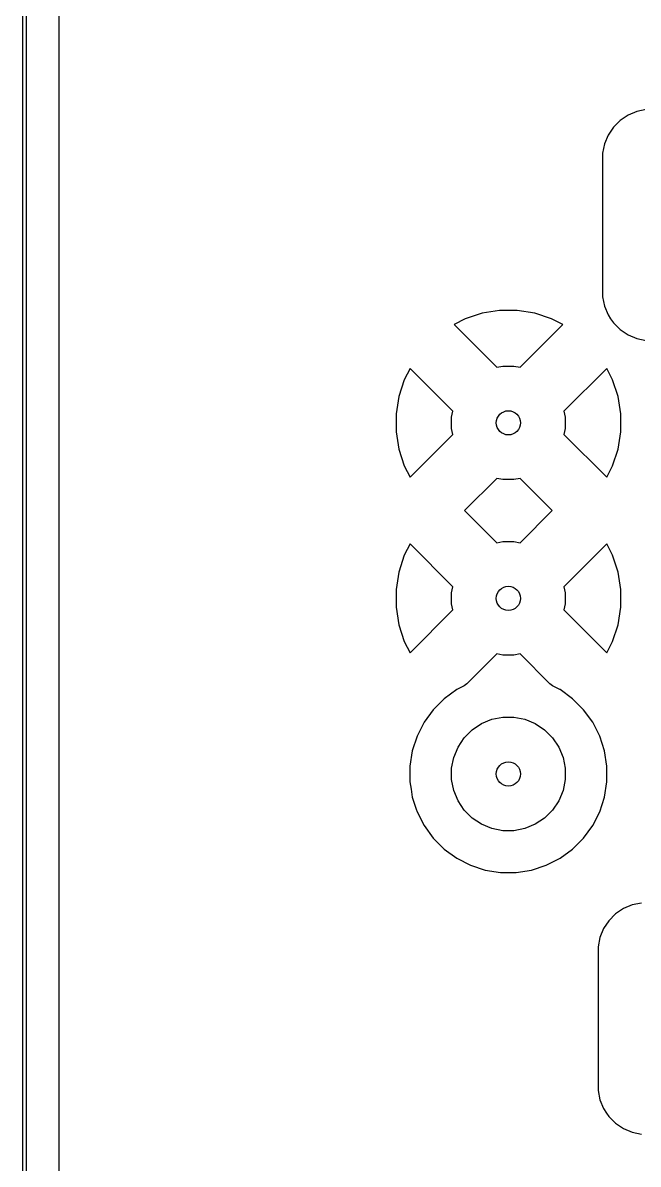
# Model space of a CAD drawing. Extents: x 2.78 to 5.89, y -4.63 to -2.07.
# Drawn here: x 2.778 to 3.129, y -3.377 to -2.727 of the extents above; entities that cross this region are included whole.
import ezdxf

# ---------------------------------------------------------------- set-up
doc = ezdxf.new("R2010")
doc.units = 0
doc.header["$MEASUREMENT"] = 0
doc.layers.add('BLACK', color=7, linetype='CONTINUOUS')

msp = doc.modelspace()

# ---------------------------------------------------------------- linework, layer by layer
at = {"layer": 'BLACK', "linetype": 'CONTINUOUS'}
for p, q in [((2.77808, -4.628), (2.77808, -2.06894)), ((2.78005, -2.06993), (2.78005, -4.62701)), ((2.79877, -2.89873), (2.79877, -2.47323)), ((3.11827, -2.7825), (3.11443, -2.78634)), ((3.12278, -2.77948), (3.11827, -2.7825)), ((3.11827, -2.7825), (3.11827, -2.7825)), ((3.1278, -2.7774), (3.12278, -2.77948)), ((3.12278, -2.77948), (3.12278, -2.77948)), ((3.13313, -2.77634), (3.1278, -2.7774)), ((3.1278, -2.7774), (3.1278, -2.7774)), ((3.11443, -2.78634), (3.11141, -2.79086)), ((3.11443, -2.78634), (3.11443, -2.78634)), ((3.11141, -2.79086), (3.10933, -2.79588)), ((3.11141, -2.79086), (3.11141, -2.79086)), ((3.10933, -2.79588), (3.10827, -2.8012)), ((3.10827, -2.8012), (3.10827, -2.88292)), ((3.10933, -2.79588), (3.10933, -2.79588)), ((3.10827, -2.88292), (3.10933, -2.88825)), ((3.03967, -2.89235), (3.03009, -2.89546)), ((3.04962, -2.89077), (3.03967, -2.89235)), ((3.0597, -2.89077), (3.04962, -2.89077)), ((3.06965, -2.89235), (3.0597, -2.89077)), ((3.07923, -2.89546), (3.06965, -2.89235)), ((3.06965, -2.89235), (3.06965, -2.89235)), ((3.10933, -2.88825), (3.10933, -2.88825)), ((3.10933, -2.88825), (3.11141, -2.89327)), ((2.79877, -2.94973), (2.79877, -2.89873)), ((3.03009, -2.89546), (3.02368, -2.89873)), ((3.02368, -2.89873), (3.04805, -2.92311)), ((3.03009, -2.89546), (3.03009, -2.89546)), ((3.06127, -2.92311), (3.08564, -2.89873)), ((3.08564, -2.89873), (3.07923, -2.89546)), ((3.08564, -2.89873), (3.08564, -2.89873)), ((3.11141, -2.89327), (3.11141, -2.89327)), ((3.11141, -2.89327), (3.11287, -2.89546)), ((3.11287, -2.89546), (3.11443, -2.89779)), ((3.11443, -2.89779), (3.11827, -2.90163)), ((3.11827, -2.90163), (3.11827, -2.90163)), ((3.11827, -2.90163), (3.12278, -2.90465)), ((3.12278, -2.90465), (3.12278, -2.90465)), ((3.12278, -2.90465), (3.12278, -2.90465)), ((3.12278, -2.90465), (3.1278, -2.90673)), ((3.1278, -2.90673), (3.13313, -2.90779)), ((2.99862, -2.92379), (2.99535, -2.9302)), ((3.023, -2.94816), (2.99862, -2.92379)), ((3.04805, -2.92311), (3.05147, -2.92243)), ((3.05147, -2.92243), (3.05784, -2.92243)), ((3.05784, -2.92243), (3.06127, -2.92311)), ((3.1107, -2.92379), (3.08632, -2.94816)), ((3.11397, -2.9302), (3.1107, -2.92379)), ((2.99535, -2.9302), (2.99224, -2.93978)), ((2.99535, -2.9302), (2.99535, -2.9302)), ((3.11708, -2.93978), (3.11397, -2.9302)), ((2.99224, -2.93978), (2.99066, -2.94973)), ((3.11866, -2.94973), (3.11708, -2.93978)), ((2.79877, -3.00477), (2.79877, -2.94973)), ((2.99066, -2.94973), (2.99066, -2.95981)), ((3.02232, -2.95158), (3.023, -2.94816)), ((3.02232, -2.95796), (3.02232, -2.95158)), ((3.08632, -2.94816), (3.087, -2.95158)), ((3.087, -2.95158), (3.087, -2.95796)), ((3.11866, -2.95981), (3.11866, -2.94973)), ((3.023, -2.96138), (3.02232, -2.95796)), ((3.087, -2.95796), (3.08632, -2.96138)), ((2.99066, -2.95981), (2.99224, -2.96976)), ((2.99862, -2.98575), (3.023, -2.96138)), ((3.08632, -2.96138), (3.1107, -2.98575)), ((3.11708, -2.96976), (3.11866, -2.95981)), ((2.99224, -2.96976), (2.99535, -2.97934)), ((3.11397, -2.97934), (3.11708, -2.96976)), ((2.99535, -2.97934), (2.99862, -2.98575)), ((3.1107, -2.98575), (3.11397, -2.97934)), ((3.11397, -2.97934), (3.11397, -2.97934)), ((3.04805, -2.98643), (3.02971, -3.00477)), ((3.05147, -2.98711), (3.04805, -2.98643)), ((3.05784, -2.98711), (3.05147, -2.98711)), ((3.06127, -2.98643), (3.05784, -2.98711)), ((3.0796, -3.00477), (3.06127, -2.98643)), ((2.79877, -3.04973), (2.79877, -3.00477)), ((3.02971, -3.00477), (3.04805, -3.02311)), ((3.06127, -3.02311), (3.0796, -3.00477)), ((3.04805, -3.02311), (3.05147, -3.02243)), ((3.05147, -3.02243), (3.05784, -3.02243)), ((3.05784, -3.02243), (3.06127, -3.02311)), ((2.99862, -3.02379), (2.99535, -3.0302)), ((3.023, -3.04816), (2.99862, -3.02379)), ((3.1107, -3.02379), (3.08632, -3.04816)), ((3.11397, -3.0302), (3.1107, -3.02379)), ((2.99535, -3.0302), (2.99224, -3.03978)), ((2.99535, -3.0302), (2.99535, -3.0302)), ((3.11708, -3.03978), (3.11397, -3.0302)), ((2.99224, -3.03978), (2.99066, -3.04973)), ((3.11866, -3.04973), (3.11708, -3.03978)), ((3.02232, -3.05158), (3.023, -3.04816)), ((3.08632, -3.04816), (3.087, -3.05158)), ((2.79877, -3.15035), (2.79877, -3.04973)), ((2.99066, -3.04973), (2.99066, -3.05981)), ((3.02232, -3.05796), (3.02232, -3.05158)), ((3.087, -3.05158), (3.087, -3.05796)), ((3.11866, -3.05981), (3.11866, -3.04973)), ((2.99066, -3.05981), (2.99224, -3.06976)), ((2.99862, -3.08575), (3.023, -3.06138)), ((3.023, -3.06138), (3.02232, -3.05796)), ((3.087, -3.05796), (3.08632, -3.06138)), ((3.08632, -3.06138), (3.1107, -3.08575)), ((3.11708, -3.06976), (3.11866, -3.05981)), ((2.99224, -3.06976), (2.99535, -3.07934)), ((3.11397, -3.07934), (3.11708, -3.06976)), ((2.99535, -3.07934), (2.99862, -3.08575)), ((3.1107, -3.08575), (3.11397, -3.07934)), ((3.11397, -3.07934), (3.11397, -3.07934)), ((3.04805, -3.08643), (3.03098, -3.1035)), ((3.05147, -3.08711), (3.04805, -3.08643)), ((3.05784, -3.08711), (3.05147, -3.08711)), ((3.06127, -3.08643), (3.05784, -3.08711)), ((3.07834, -3.1035), (3.06127, -3.08643)), ((3.02523, -3.10675), (3.01809, -3.11195)), ((3.0295, -3.10458), (3.02523, -3.10675)), ((3.03098, -3.1035), (3.0295, -3.10458)), ((3.07982, -3.10458), (3.07834, -3.1035)), ((3.08394, -3.10668), (3.07982, -3.10458)), ((3.08408, -3.10675), (3.08394, -3.10668)), ((3.09123, -3.11195), (3.08408, -3.10675)), ((3.01809, -3.11195), (3.01184, -3.1182)), ((3.09748, -3.1182), (3.09123, -3.11195)), ((3.01184, -3.1182), (3.00664, -3.12535)), ((3.10268, -3.12535), (3.09748, -3.1182)), ((3.00664, -3.12535), (3.00263, -3.13322)), ((3.03404, -3.12965), (3.03934, -3.12611)), ((3.03934, -3.12611), (3.04522, -3.12367)), ((3.04522, -3.12367), (3.05147, -3.12243)), ((3.05147, -3.12243), (3.05784, -3.12243)), ((3.05784, -3.12243), (3.06409, -3.12367)), ((3.06409, -3.12367), (3.06998, -3.12611)), ((3.06998, -3.12611), (3.07528, -3.12965)), ((3.10669, -3.13322), (3.10268, -3.12535)), ((3.00263, -3.13322), (2.9999, -3.14162)), ((3.02954, -3.13415), (3.03404, -3.12965)), ((3.07528, -3.12965), (3.07978, -3.13415)), ((3.10942, -3.14162), (3.10669, -3.13322)), ((3.02356, -3.14534), (3.026, -3.13945)), ((3.026, -3.13945), (3.02954, -3.13415)), ((3.07978, -3.13415), (3.08332, -3.13945)), ((3.08332, -3.13945), (3.08576, -3.14534)), ((2.9999, -3.14162), (2.99852, -3.15035)), ((2.9999, -3.14162), (2.9999, -3.14162)), ((3.02232, -3.15158), (3.02356, -3.14534)), ((3.08576, -3.14534), (3.087, -3.15158)), ((3.1108, -3.15035), (3.10942, -3.14162)), ((2.79877, -3.25324), (2.79877, -3.15035)), ((2.99852, -3.15035), (2.99852, -3.15919)), ((3.02232, -3.15796), (3.02232, -3.15158)), ((3.087, -3.15158), (3.087, -3.15796)), ((3.1108, -3.15919), (3.1108, -3.15035)), ((2.99852, -3.15919), (2.99918, -3.16336)), ((3.02356, -3.1642), (3.02232, -3.15796)), ((3.087, -3.15796), (3.08576, -3.1642)), ((3.10942, -3.16792), (3.1108, -3.15919)), ((2.99918, -3.16336), (2.9999, -3.16792)), ((3.026, -3.17009), (3.02356, -3.1642)), ((3.08576, -3.1642), (3.08332, -3.17009)), ((2.9999, -3.16792), (3.00212, -3.17475)), ((3.02954, -3.17539), (3.026, -3.17009)), ((3.08332, -3.17009), (3.07978, -3.17539)), ((3.10669, -3.17632), (3.10942, -3.16792)), ((3.00212, -3.17475), (3.00263, -3.17632)), ((3.00263, -3.17632), (3.00664, -3.1842)), ((3.03404, -3.17989), (3.02954, -3.17539)), ((3.07978, -3.17539), (3.07528, -3.17989)), ((3.10268, -3.1842), (3.10669, -3.17632)), ((3.00664, -3.1842), (3.01184, -3.19134)), ((3.03934, -3.18343), (3.03404, -3.17989)), ((3.04522, -3.18587), (3.03934, -3.18343)), ((3.06998, -3.18343), (3.06409, -3.18587)), ((3.07528, -3.17989), (3.06998, -3.18343)), ((3.09748, -3.19134), (3.10268, -3.1842)), ((3.01184, -3.19134), (3.01809, -3.19759)), ((3.05147, -3.18711), (3.04522, -3.18587)), ((3.05784, -3.18711), (3.05147, -3.18711)), ((3.06409, -3.18587), (3.05784, -3.18711)), ((3.09123, -3.19759), (3.09748, -3.19134)), ((3.01809, -3.19759), (3.02523, -3.20279)), ((3.08408, -3.20279), (3.09123, -3.19759)), ((3.02523, -3.20279), (3.03311, -3.2068)), ((3.07621, -3.2068), (3.08408, -3.20279)), ((3.03311, -3.2068), (3.04151, -3.20953)), ((3.04151, -3.20953), (3.05024, -3.21091)), ((3.05024, -3.21091), (3.05024, -3.21091)), ((3.05024, -3.21091), (3.05908, -3.21091)), ((3.05908, -3.21091), (3.06781, -3.20953)), ((3.05908, -3.21091), (3.05908, -3.21091)), ((3.06781, -3.20953), (3.07621, -3.2068)), ((3.12522, -3.22943), (3.1202, -3.23151)), ((3.13055, -3.22837), (3.12522, -3.22943)), ((3.12522, -3.22943), (3.12522, -3.22943)), ((3.11569, -3.23453), (3.11184, -3.23837)), ((3.1202, -3.23151), (3.11569, -3.23453)), ((3.11569, -3.23453), (3.11569, -3.23453)), ((3.1202, -3.23151), (3.1202, -3.23151)), ((3.10883, -3.24289), (3.10675, -3.24791)), ((3.11184, -3.23837), (3.10883, -3.24289)), ((3.10883, -3.24289), (3.10883, -3.24289)), ((3.11184, -3.23837), (3.11184, -3.23837)), ((3.10675, -3.24791), (3.10569, -3.25324)), ((3.10675, -3.24791), (3.10675, -3.24791)), ((2.79877, -3.47599), (2.79877, -3.25324)), ((3.10569, -3.25324), (3.10569, -3.33508)), ((3.10569, -3.33508), (3.10675, -3.34041)), ((3.10675, -3.34041), (3.10675, -3.34041)), ((3.10675, -3.34041), (3.10883, -3.34543)), ((3.10883, -3.34543), (3.10883, -3.34543)), ((3.10883, -3.34543), (3.11061, -3.3481)), ((3.11061, -3.3481), (3.11184, -3.34994)), ((3.11184, -3.34994), (3.11569, -3.35378)), ((3.11569, -3.35378), (3.11569, -3.35378)), ((3.11569, -3.35378), (3.1202, -3.3568)), ((3.1202, -3.3568), (3.1202, -3.3568)), ((3.1202, -3.3568), (3.1202, -3.3568)), ((3.1202, -3.3568), (3.12522, -3.35888)), ((3.12522, -3.35888), (3.13055, -3.35994))]:
    msp.add_line(p, q, dxfattribs=at)
at = {"layer": 'BLACK'}
for centre in [(3.05466, -2.95477), (3.05466, -2.95477), (3.05466, -3.05477), (3.05466, -3.05477), (3.05466, -3.15477), (3.05466, -3.15477)]:
    msp.add_circle(centre, 0.00689, dxfattribs=at)
at = {"layer": 'WHITE'}
for centre in [(3.05466, -2.95477), (3.05466, -3.05477), (3.05466, -3.15477)]:
    msp.add_circle(centre, 0.00689, dxfattribs=at)

doc.saveas('drawing.dxf')
